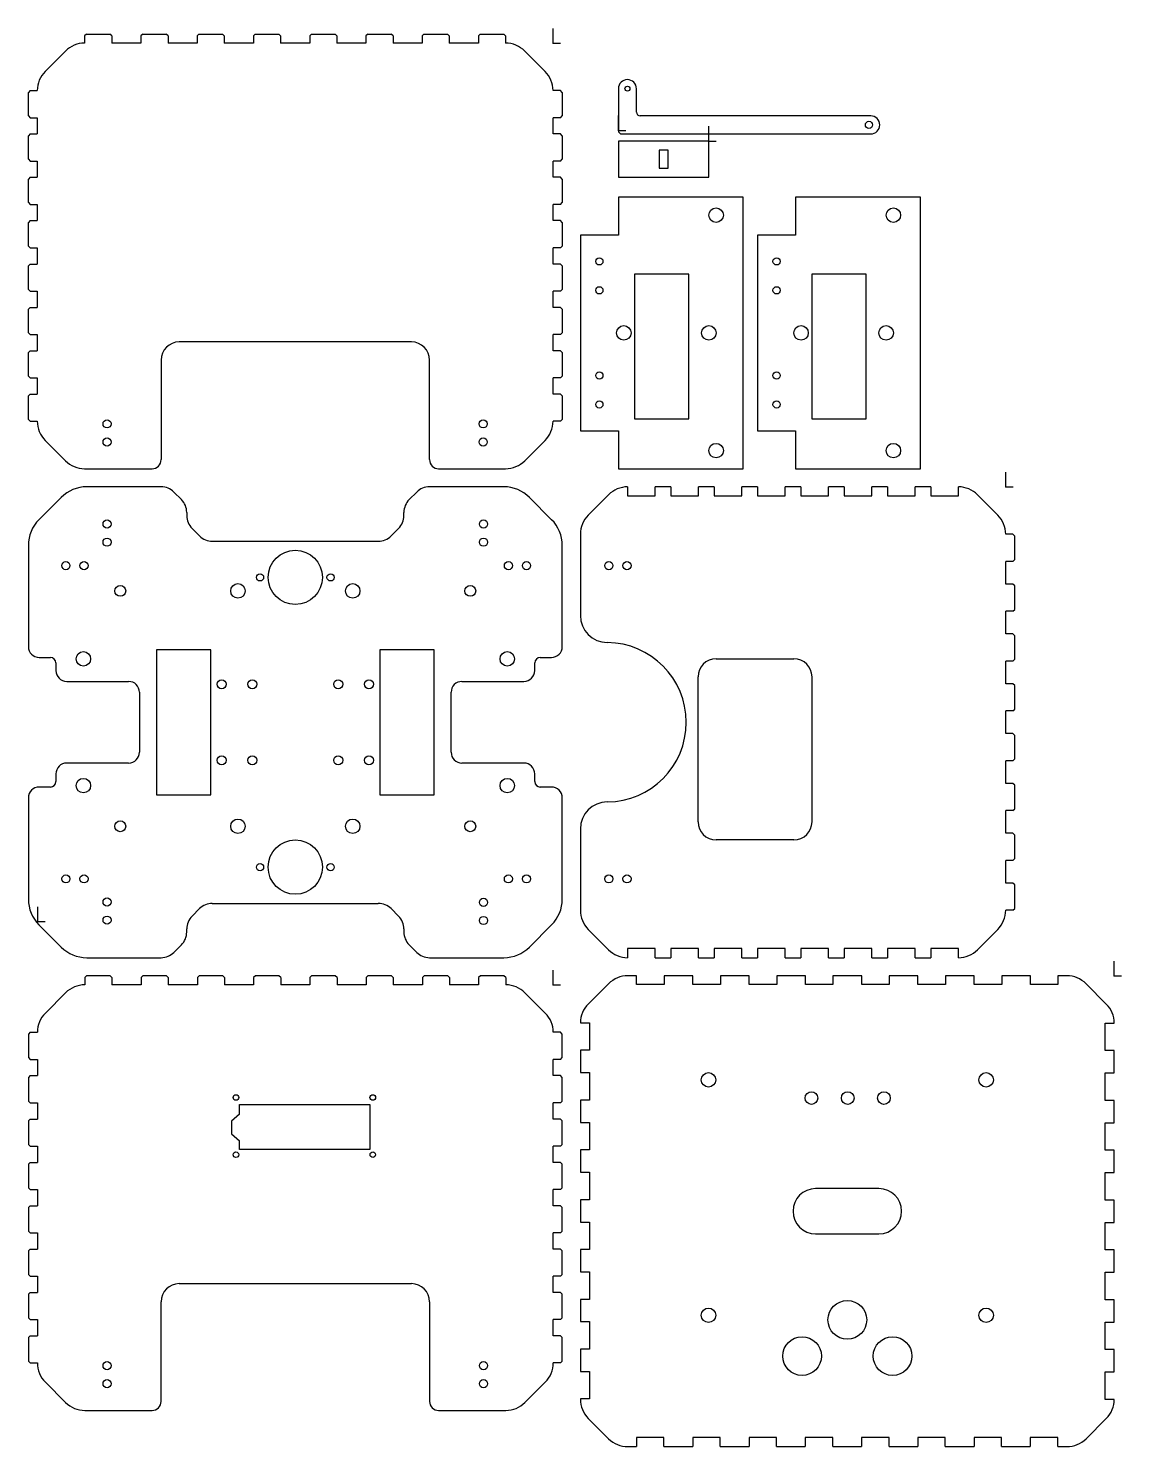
# Model space of a CAD drawing. Header units: millimetres. Extents: x -845 to 314, y -782 to 32.
# Drawn here: x -290 to 314, y -775 to 8 of the extents above; entities that cross this region are included whole.
import ezdxf

# ---------------------------------------------------------------- set-up
doc = ezdxf.new("R2010")
doc.units = ezdxf.units.MM
doc.header["$PDSIZE"] = -1

msp = doc.modelspace()

# ---------------------------------------------------------------- linework, layer by layer
at = {"color": 7, "linetype": 'Continuous'}
for p, q in [((0, 0), (0, 8.16)), ((0, 0), (0, 8.16)), ((0, 0), (4.08, 0)), ((0, 0), (4.08, 0)), ((36.1, -48.15), (36.1, -40)), ((86.1, -54.09), (86.1, -45.94)), ((36.1, -48.15), (40.18, -48.15)), ((86.1, -54.09), (90.18, -54.09)), ((250.1, -245), (250.1, -236.84)), ((250.1, -245), (254.18, -245)), ((-284.7, -485), (-284.7, -476.84)), ((-284.7, -485), (-280.62, -485)), ((310.1, -515), (310.1, -506.84)), ((0.1, -520), (0.1, -511.84)), ((310.1, -515), (314.18, -515)), ((0.1, -520), (4.18, -520))]:
    msp.add_line(p, q, dxfattribs=at)
at = {"color": 7, "linetype": 'Continuous', "lineweight": 25}
for p, q in [((-257.79, 5), (-258.79, 4)), ((-258.79, 4), (-258.79, 0)), ((-257.79, 5), (-244.79, 5)), ((-243.79, 4), (-244.79, 5)), ((-243.79, 4), (-243.79, 0)), ((-227.7, 0), (-243.79, 0)), ((-226.7, 5), (-227.7, 4)), ((-227.7, 4), (-227.7, 0)), ((-226.7, 5), (-213.7, 5)), ((-212.7, 4), (-213.7, 5)), ((-212.7, 4), (-212.7, 0)), ((-196.62, 0), (-212.7, 0)), ((-195.62, 5), (-196.62, 4)), ((-196.62, 4), (-196.62, 0)), ((-195.62, 5), (-182.62, 5)), ((-181.62, 4), (-182.62, 5)), ((-181.62, 4), (-181.62, 0)), ((-165.54, 0), (-181.62, 0)), ((-164.54, 5), (-165.54, 4)), ((-165.54, 4), (-165.54, 0)), ((-164.54, 5), (-151.54, 5)), ((-150.54, 4), (-151.54, 5)), ((-150.54, 4), (-150.54, 0)), ((-134.46, 0), (-150.54, 0)), ((-133.46, 5), (-134.46, 4)), ((-134.46, 4), (-134.46, 0)), ((-133.46, 5), (-120.46, 5)), ((-119.46, 4), (-120.46, 5)), ((-119.46, 4), (-119.46, 0)), ((-103.38, 0), (-119.46, 0)), ((-102.38, 5), (-103.38, 4)), ((-103.38, 4), (-103.38, 0)), ((-102.38, 5), (-89.38, 5)), ((-88.38, 4), (-89.38, 5)), ((-88.38, 4), (-88.38, 0)), ((-72.3, 0), (-88.38, 0)), ((-71.3, 5), (-72.3, 4)), ((-72.3, 4), (-72.3, 0)), ((-71.3, 5), (-58.3, 5)), ((-57.3, 4), (-58.3, 5)), ((-57.3, 4), (-57.3, 0)), ((-41.21, 0), (-57.3, 0)), ((-40.21, 5), (-41.21, 4)), ((-41.21, 4), (-41.21, 0)), ((-40.21, 5), (-27.21, 5)), ((-26.21, 4), (-27.21, 5)), ((-26.21, 4), (-26.21, 0)), ((-269.39, -4.39), (-280.61, -15.61)), ((-4.39, -15.61), (-15.61, -4.39)), ((-288.9, -26.21), (-289.9, -27.21)), ((-289.9, -40.21), (-289.9, -27.21)), ((-288.9, -26.21), (-285, -26.21)), ((4.1, -26.21), (0, -26.21)), ((5.1, -27.21), (4.1, -26.21)), ((5.1, -27.21), (5.1, -40.21)), ((36.1, -25.15), (36.1, -48.15)), ((46.1, -38.15), (46.1, -25.15)), ((-289.9, -40.21), (-288.9, -41.21)), ((-288.9, -41.21), (-285, -41.21)), ((-285, -41.21), (-285, -50.15)), ((0, -50.15), (0, -41.21)), ((4.1, -41.21), (0, -41.21)), ((4.1, -41.21), (5.1, -40.21)), ((175.56, -40.15), (48.1, -40.15)), ((-288.9, -50.15), (-289.9, -51.15)), ((-289.9, -64.15), (-289.9, -51.15)), ((-288.9, -50.15), (-285, -50.15)), ((4.1, -50.15), (0, -50.15)), ((5.1, -51.15), (4.1, -50.15)), ((5.1, -51.15), (5.1, -64.15)), ((86.1, -54.09), (36.1, -54.09)), ((36.1, -54.09), (36.1, -74.09)), ((38.1, -50.15), (175.56, -50.15)), ((86.1, -74.09), (86.1, -54.09)), ((63.6, -59.09), (58.6, -59.09)), ((58.6, -59.09), (58.6, -69.09)), ((63.6, -69.09), (63.6, -59.09)), ((-289.9, -64.15), (-288.9, -65.15)), ((-288.9, -65.15), (-285, -65.15)), ((-285, -65.15), (-285, -74.09)), ((0, -74.09), (0, -65.15)), ((4.1, -65.15), (0, -65.15)), ((4.1, -65.15), (5.1, -64.15)), ((58.6, -69.09), (63.6, -69.09)), ((-288.9, -74.09), (-289.9, -75.09)), ((-289.9, -88.09), (-289.9, -75.09)), ((-288.9, -74.09), (-285, -74.09)), ((4.1, -74.09), (0, -74.09)), ((5.1, -75.09), (4.1, -74.09)), ((5.1, -75.09), (5.1, -88.09)), ((36.1, -74.09), (86.1, -74.09)), ((36.1, -85), (36.1, -106)), ((105.1, -85), (36.1, -85)), ((105.1, -235), (105.1, -85)), ((134.03, -85), (134.03, -106)), ((203.03, -85), (134.03, -85)), ((203.03, -235), (203.03, -85)), ((-289.9, -88.09), (-288.9, -89.09)), ((-288.9, -89.09), (-285, -89.09)), ((-285, -89.09), (-285, -98.03)), ((0, -98.03), (0, -89.09)), ((4.1, -89.09), (0, -89.09)), ((4.1, -89.09), (5.1, -88.09)), ((-288.9, -98.03), (-289.9, -99.03)), ((-289.9, -112.03), (-289.9, -99.03)), ((-288.9, -98.03), (-285, -98.03)), ((4.1, -98.03), (0, -98.03)), ((5.1, -99.03), (4.1, -98.03)), ((5.1, -99.03), (5.1, -112.03)), ((15.1, -106), (15.1, -214)), ((36.1, -106), (15.1, -106)), ((113.03, -106), (113.03, -214)), ((134.03, -106), (113.03, -106)), ((-289.9, -112.03), (-288.9, -113.03)), ((-288.9, -113.03), (-285, -113.03)), ((-285, -113.03), (-285, -121.97)), ((0, -121.97), (0, -113.03)), ((4.1, -113.03), (0, -113.03)), ((4.1, -113.03), (5.1, -112.03)), ((-288.9, -121.97), (-289.9, -122.97)), ((-289.9, -135.97), (-289.9, -122.97)), ((-288.9, -121.97), (-285, -121.97)), ((4.1, -121.97), (0, -121.97)), ((5.1, -122.97), (4.1, -121.97)), ((5.1, -122.97), (5.1, -135.97)), ((75.1, -127.53), (45.1, -127.53)), ((45.1, -127.53), (45.1, -207.53)), ((75.1, -207.53), (75.1, -127.53)), ((173.03, -127.53), (143.03, -127.53)), ((143.03, -127.53), (143.03, -207.53)), ((173.03, -207.53), (173.03, -127.53)), ((-289.9, -135.97), (-288.9, -136.97)), ((-288.9, -136.97), (-285, -136.97)), ((-285, -136.97), (-285, -145.91)), ((0, -145.91), (0, -136.97)), ((4.1, -136.97), (0, -136.97)), ((4.1, -136.97), (5.1, -135.97)), ((-288.9, -145.91), (-289.9, -146.91)), ((-289.9, -159.91), (-289.9, -146.91)), ((-288.9, -145.91), (-285, -145.91)), ((4.1, -145.91), (0, -145.91)), ((5.1, -146.91), (4.1, -145.91)), ((5.1, -146.91), (5.1, -159.91)), ((-289.9, -159.91), (-288.9, -160.91)), ((-288.9, -160.91), (-285, -160.91)), ((-285, -160.91), (-285, -169.85)), ((0, -169.85), (0, -160.91)), ((4.1, -160.91), (0, -160.91)), ((4.1, -160.91), (5.1, -159.91)), ((-288.9, -169.85), (-289.9, -170.85)), ((-289.9, -183.85), (-289.9, -170.85)), ((-288.9, -169.85), (-285, -169.85)), ((-78.26, -165), (-206.54, -165)), ((4.1, -169.85), (0, -169.85)), ((5.1, -170.85), (4.1, -169.85)), ((5.1, -170.85), (5.1, -183.85)), ((-216.54, -175), (-216.54, -230)), ((-68.26, -230), (-68.26, -175)), ((-289.9, -183.85), (-288.9, -184.85)), ((-288.9, -184.85), (-285, -184.85)), ((-285, -184.85), (-285, -193.79)), ((0, -193.79), (0, -184.85)), ((4.1, -184.85), (0, -184.85)), ((4.1, -184.85), (5.1, -183.85)), ((-288.9, -193.79), (-289.9, -194.79)), ((-289.9, -207.79), (-289.9, -194.79)), ((-288.9, -193.79), (-285, -193.79)), ((4.1, -193.79), (0, -193.79)), ((5.1, -194.79), (4.1, -193.79)), ((5.1, -194.79), (5.1, -207.79)), ((-289.9, -207.79), (-288.9, -208.79)), ((-288.9, -208.79), (-285, -208.79)), ((4.1, -208.79), (0, -208.79)), ((4.1, -208.79), (5.1, -207.79)), ((45.1, -207.53), (75.1, -207.53)), ((143.03, -207.53), (173.03, -207.53)), ((15.1, -214), (36.1, -214)), ((36.1, -214), (36.1, -235)), ((113.03, -214), (134.03, -214)), ((134.03, -214), (134.03, -235)), ((-280.61, -219.39), (-269.39, -230.61)), ((-15.61, -230.61), (-4.39, -219.39)), ((-258.79, -235), (-221.54, -235)), ((-63.26, -235), (-26.21, -235)), ((36.1, -235), (105.1, -235)), ((134.03, -235), (203.03, -235)), ((-216.54, -245), (-257.62, -245)), ((-205.33, -252.07), (-209.47, -247.93)), ((-75.33, -247.93), (-79.47, -252.07)), ((-27.18, -245), (-68.26, -245)), ((30.71, -249.39), (19.49, -260.61)), ((41.21, -245), (41.21, -249.9)), ((41.21, -249.9), (56.41, -249.9)), ((65.15, -245), (56.41, -245)), ((56.41, -249.9), (56.41, -245)), ((65.15, -245), (65.15, -249.9)), ((65.15, -249.9), (80.35, -249.9)), ((89.09, -245), (80.35, -245)), ((80.35, -249.9), (80.35, -245)), ((89.09, -245), (89.09, -249.9)), ((89.09, -249.9), (104.29, -249.9)), ((113.03, -245), (104.29, -245)), ((104.29, -249.9), (104.29, -245)), ((113.03, -245), (113.03, -249.9)), ((113.03, -249.9), (128.23, -249.9)), ((136.97, -245), (128.23, -245)), ((128.23, -249.9), (128.23, -245)), ((136.97, -245), (136.97, -249.9)), ((136.97, -249.9), (152.17, -249.9)), ((160.91, -245), (152.17, -245)), ((152.17, -249.9), (152.17, -245)), ((160.91, -245), (160.91, -249.9)), ((160.91, -249.9), (176.11, -249.9)), ((184.85, -245), (176.11, -245)), ((176.11, -249.9), (176.11, -245)), ((184.85, -245), (184.85, -249.9)), ((184.85, -249.9), (200.05, -249.9)), ((208.79, -245), (200.05, -245)), ((200.05, -249.9), (200.05, -245)), ((208.79, -245), (208.79, -249.9)), ((208.79, -249.9), (223.99, -249.9)), ((223.99, -249.9), (223.99, -245)), ((245.71, -260.61), (234.49, -249.39)), ((-271.76, -250.86), (-284.04, -263.14)), ((-0.76, -263.14), (-13.04, -250.86)), ((-202.4, -259.14), (-202.4, -260.86)), ((-82.4, -260.86), (-82.4, -259.14)), ((-195.33, -272.07), (-199.47, -267.93)), ((-85.33, -267.93), (-89.47, -272.07)), ((15.1, -271.21), (15.1, -316)), ((254.1, -271.21), (250.1, -271.21)), ((255.1, -272.21), (254.1, -271.21)), ((255.1, -285.21), (255.1, -272.21)), ((-289.9, -277.28), (-289.9, -333.24)), ((-188.26, -275), (-96.54, -275)), ((5.1, -333.24), (5.1, -277.28)), ((250.1, -298.72), (250.1, -286.21)), ((254.1, -286.21), (250.1, -286.21)), ((254.1, -286.21), (255.1, -285.21)), ((254.1, -298.72), (250.1, -298.72)), ((255.1, -299.72), (254.1, -298.72)), ((255.1, -312.72), (255.1, -299.72)), ((254.1, -313.72), (255.1, -312.72)), ((254.1, -313.72), (250.1, -313.72)), ((250.1, -326.23), (250.1, -313.72)), ((254.1, -326.23), (250.1, -326.23)), ((255.1, -327.23), (254.1, -326.23)), ((255.1, -340.23), (255.1, -327.23)), ((-219.1, -335), (-219.1, -415)), ((-189.1, -335), (-219.1, -335)), ((-189.1, -415), (-189.1, -335)), ((-95.7, -335), (-95.7, -415)), ((-65.7, -335), (-95.7, -335)), ((-65.7, -415), (-65.7, -335)), ((-283.9, -339.24), (-277.7, -339.24)), ((-274.7, -342.24), (-274.7, -346.47)), ((-10.1, -346.47), (-10.1, -342.24)), ((-7.1, -339.24), (-0.9, -339.24)), ((90.1, -340), (133.1, -340)), ((254.1, -341.23), (250.1, -341.23)), ((250.1, -353.74), (250.1, -341.23)), ((254.1, -341.23), (255.1, -340.23)), ((80.1, -430), (80.1, -350)), ((143.1, -430), (143.1, -350)), ((-268.7, -352.47), (-234.49, -352.47)), ((-228.49, -358.47), (-228.49, -391.53)), ((-56.31, -391.53), (-56.31, -358.47)), ((-50.31, -352.47), (-16.1, -352.47)), ((254.1, -353.74), (250.1, -353.74)), ((255.1, -354.74), (254.1, -353.74)), ((255.1, -367.74), (255.1, -354.74)), ((254.1, -368.74), (255.1, -367.74)), ((254.1, -368.74), (250.1, -368.74)), ((250.1, -381.26), (250.1, -368.74)), ((254.1, -381.26), (250.1, -381.26)), ((255.1, -382.26), (254.1, -381.26)), ((255.1, -395.26), (255.1, -382.26)), ((-234.49, -397.53), (-268.7, -397.53)), ((-16.1, -397.53), (-50.31, -397.53)), ((254.1, -396.26), (250.1, -396.26)), ((250.1, -408.77), (250.1, -396.26)), ((254.1, -396.26), (255.1, -395.26)), ((-274.7, -403.53), (-274.7, -407.76)), ((-10.1, -407.76), (-10.1, -403.53)), ((-277.7, -410.76), (-283.9, -410.76)), ((-219.1, -415), (-189.1, -415)), ((-95.7, -415), (-65.7, -415)), ((-0.9, -410.76), (-7.1, -410.76)), ((254.1, -408.77), (250.1, -408.77)), ((255.1, -409.77), (254.1, -408.77)), ((255.1, -422.77), (255.1, -409.77)), ((-289.9, -416.76), (-289.9, -472.72)), ((5.1, -472.72), (5.1, -416.76)), ((254.1, -423.77), (255.1, -422.77)), ((254.1, -423.77), (250.1, -423.77)), ((250.1, -436.28), (250.1, -423.77)), ((15.1, -434), (15.1, -478.79)), ((254.1, -436.28), (250.1, -436.28)), ((255.1, -437.28), (254.1, -436.28)), ((255.1, -450.28), (255.1, -437.28)), ((133.1, -440), (90.1, -440)), ((250.1, -463.79), (250.1, -451.28)), ((254.1, -451.28), (250.1, -451.28)), ((254.1, -451.28), (255.1, -450.28)), ((254.1, -463.79), (250.1, -463.79)), ((255.1, -464.79), (254.1, -463.79)), ((255.1, -477.79), (255.1, -464.79)), ((-188.26, -475), (-96.54, -475)), ((-199.47, -482.07), (-195.33, -477.93)), ((-89.47, -477.93), (-85.33, -482.07)), ((254.1, -478.79), (250.1, -478.79)), ((254.1, -478.79), (255.1, -477.79)), ((-284.04, -486.86), (-271.76, -499.14)), ((-202.4, -490.86), (-202.4, -489.14)), ((-82.4, -489.14), (-82.4, -490.86)), ((-13.04, -499.14), (-0.76, -486.86)), ((19.49, -489.39), (30.71, -500.61)), ((234.49, -500.61), (245.71, -489.39)), ((-209.47, -502.07), (-205.33, -497.93)), ((-79.47, -497.93), (-75.33, -502.07)), ((56.41, -499.9), (41.21, -499.9)), ((41.21, -499.9), (41.21, -505)), ((56.41, -505), (56.41, -499.9)), ((80.35, -499.9), (65.15, -499.9)), ((65.15, -499.9), (65.15, -505)), ((80.35, -505), (80.35, -499.9)), ((89.09, -499.9), (89.09, -505)), ((104.29, -499.9), (89.09, -499.9)), ((104.29, -505), (104.29, -499.9)), ((128.23, -499.9), (113.03, -499.9)), ((113.03, -499.9), (113.03, -505)), ((128.23, -505), (128.23, -499.9)), ((152.17, -499.9), (136.97, -499.9)), ((136.97, -499.9), (136.97, -505)), ((152.17, -505), (152.17, -499.9)), ((176.11, -499.9), (160.91, -499.9)), ((160.91, -499.9), (160.91, -505)), ((176.11, -505), (176.11, -499.9)), ((200.05, -499.9), (184.85, -499.9)), ((184.85, -499.9), (184.85, -505)), ((200.05, -505), (200.05, -499.9)), ((223.99, -499.9), (208.79, -499.9)), ((208.79, -499.9), (208.79, -505)), ((223.99, -505), (223.99, -499.9)), ((-257.62, -505), (-216.54, -505)), ((-68.26, -505), (-27.18, -505)), ((56.41, -505), (65.15, -505)), ((80.35, -505), (89.09, -505)), ((104.29, -505), (113.03, -505)), ((128.23, -505), (136.97, -505)), ((152.17, -505), (160.91, -505)), ((176.11, -505), (184.85, -505)), ((200.05, -505), (208.79, -505)), ((-257.69, -515), (-258.69, -516)), ((-258.69, -516), (-258.69, -520)), ((-244.69, -515), (-257.69, -515)), ((-243.69, -516), (-244.69, -515)), ((-243.69, -516), (-243.69, -520)), ((-226.6, -515), (-227.6, -516)), ((-227.6, -516), (-227.6, -520)), ((-213.6, -515), (-226.6, -515)), ((-212.6, -516), (-213.6, -515)), ((-212.6, -516), (-212.6, -520)), ((-195.52, -515), (-196.52, -516)), ((-196.52, -516), (-196.52, -520)), ((-182.52, -515), (-195.52, -515)), ((-181.52, -516), (-182.52, -515)), ((-181.52, -516), (-181.52, -520)), ((-164.44, -515), (-165.44, -516)), ((-165.44, -516), (-165.44, -520)), ((-151.44, -515), (-164.44, -515)), ((-150.44, -516), (-151.44, -515)), ((-150.44, -516), (-150.44, -520)), ((-133.36, -515), (-134.36, -516)), ((-134.36, -516), (-134.36, -520)), ((-120.36, -515), (-133.36, -515)), ((-119.36, -516), (-120.36, -515)), ((-119.36, -516), (-119.36, -520)), ((-102.28, -515), (-103.28, -516)), ((-103.28, -516), (-103.28, -520)), ((-89.28, -515), (-102.28, -515)), ((-88.28, -516), (-89.28, -515)), ((-88.28, -516), (-88.28, -520)), ((-71.2, -515), (-72.2, -516)), ((-72.2, -516), (-72.2, -520)), ((-58.2, -515), (-71.2, -515)), ((-57.2, -516), (-58.2, -515)), ((-57.2, -516), (-57.2, -520)), ((-40.11, -515), (-41.11, -516)), ((-41.11, -516), (-41.11, -520)), ((-27.11, -515), (-40.11, -515)), ((-26.11, -516), (-27.11, -515)), ((-26.11, -516), (-26.11, -520)), ((46.21, -515), (41.31, -515)), ((46.21, -519.9), (46.21, -515)), ((61.41, -515), (61.41, -519.9)), ((77.3, -515), (61.41, -515)), ((77.3, -519.9), (77.3, -515)), ((92.5, -515), (92.5, -519.9)), ((108.38, -515), (92.5, -515)), ((108.38, -519.9), (108.38, -515)), ((123.58, -515), (123.58, -519.9)), ((139.46, -515), (123.58, -515)), ((139.46, -519.9), (139.46, -515)), ((154.66, -515), (154.66, -519.9)), ((170.54, -515), (154.66, -515)), ((170.54, -519.9), (170.54, -515)), ((185.74, -515), (185.74, -519.9)), ((201.62, -515), (185.74, -515)), ((201.62, -519.9), (201.62, -515)), ((232.7, -515), (216.82, -515)), ((216.82, -515), (216.82, -519.9)), ((232.7, -519.9), (232.7, -515)), ((263.79, -515), (247.9, -515)), ((247.9, -515), (247.9, -519.9)), ((263.79, -519.9), (263.79, -515)), ((278.99, -515), (278.99, -519.9)), ((283.89, -515), (278.99, -515)), ((-269.29, -524.39), (-280.51, -535.61)), ((-227.6, -520), (-243.69, -520)), ((-196.52, -520), (-212.6, -520)), ((-165.44, -520), (-181.52, -520)), ((-134.36, -520), (-150.44, -520)), ((-103.28, -520), (-119.36, -520)), ((-72.2, -520), (-88.28, -520)), ((-41.11, -520), (-57.2, -520)), ((-4.29, -535.61), (-15.51, -524.39)), ((30.71, -519.39), (19.49, -530.61)), ((61.41, -519.9), (46.21, -519.9)), ((92.5, -519.9), (77.3, -519.9)), ((123.58, -519.9), (108.38, -519.9)), ((154.66, -519.9), (139.46, -519.9)), ((185.74, -519.9), (170.54, -519.9)), ((216.82, -519.9), (201.62, -519.9)), ((247.9, -519.9), (232.7, -519.9)), ((278.99, -519.9), (263.79, -519.9)), ((305.71, -530.61), (294.49, -519.39)), ((-288.9, -546.21), (-289.9, -547.21)), ((-289.9, -547.21), (-289.9, -560.21)), ((-288.9, -546.21), (-284.9, -546.21)), ((4.1, -546.21), (0.1, -546.21)), ((5.1, -547.21), (4.1, -546.21)), ((5.1, -560.21), (5.1, -547.21)), ((15.1, -540.91), (20.2, -540.91)), ((20.2, -540.91), (20.2, -556.11)), ((305, -541.11), (310.1, -541.11)), ((305, -556.31), (305, -541.11)), ((-289.9, -560.21), (-288.9, -561.21)), ((-288.9, -561.21), (-284.9, -561.21)), ((-284.9, -561.21), (-284.9, -570.15)), ((4.1, -561.21), (0.1, -561.21)), ((0.1, -570.15), (0.1, -561.21)), ((4.1, -561.21), (5.1, -560.21)), ((15.1, -556.11), (15.1, -568.42)), ((20.2, -556.11), (15.1, -556.11)), ((310.1, -556.31), (305, -556.31)), ((310.1, -568.62), (310.1, -556.31)), ((-288.9, -570.15), (-289.9, -571.15)), ((-289.9, -571.15), (-289.9, -584.15)), ((-288.9, -570.15), (-284.9, -570.15)), ((4.1, -570.15), (0.1, -570.15)), ((5.1, -571.15), (4.1, -570.15)), ((5.1, -584.15), (5.1, -571.15)), ((15.1, -568.42), (20.2, -568.42)), ((20.2, -568.42), (20.2, -583.62)), ((305, -568.62), (310.1, -568.62)), ((305, -583.82), (305, -568.62)), ((-289.9, -584.15), (-288.9, -585.15)), ((-288.9, -585.15), (-284.9, -585.15)), ((-284.9, -585.15), (-284.9, -594.09)), ((-173.15, -586), (-101.15, -586)), ((-173.15, -591.5), (-173.15, -586)), ((-101.15, -586), (-101.15, -611)), ((4.1, -585.15), (0.1, -585.15)), ((0.1, -594.09), (0.1, -585.15)), ((4.1, -585.15), (5.1, -584.15)), ((15.1, -583.62), (15.1, -595.93)), ((20.2, -583.62), (15.1, -583.62)), ((310.1, -583.82), (305, -583.82)), ((310.1, -596.13), (310.1, -583.82)), ((-288.9, -594.09), (-289.9, -595.09)), ((-289.9, -595.09), (-289.9, -608.09)), ((-288.9, -594.09), (-284.9, -594.09)), ((-173.15, -591.5), (-177.65, -595.28)), ((4.1, -594.09), (0.1, -594.09)), ((5.1, -595.09), (4.1, -594.09)), ((5.1, -608.09), (5.1, -595.09)), ((-177.65, -595.28), (-177.65, -602.28)), ((-177.65, -602.28), (-173.15, -606.05)), ((15.1, -595.93), (20.2, -595.93)), ((20.2, -595.93), (20.2, -611.13)), ((305, -596.13), (310.1, -596.13)), ((305, -611.33), (305, -596.13)), ((-289.9, -608.09), (-288.9, -609.09)), ((-288.9, -609.09), (-284.9, -609.09)), ((-284.9, -609.09), (-284.9, -618.03)), ((-173.15, -611), (-173.15, -606.05)), ((4.1, -609.09), (0.1, -609.09)), ((0.1, -618.03), (0.1, -609.09)), ((4.1, -609.09), (5.1, -608.09)), ((-288.9, -618.03), (-289.9, -619.03)), ((-288.9, -618.03), (-284.9, -618.03)), ((-101.15, -611), (-173.15, -611)), ((4.1, -618.03), (0.1, -618.03)), ((5.1, -619.03), (4.1, -618.03)), ((15.1, -611.13), (15.1, -623.44)), ((20.2, -611.13), (15.1, -611.13)), ((310.1, -611.33), (305, -611.33)), ((310.1, -623.64), (310.1, -611.33)), ((-289.9, -619.03), (-289.9, -632.03)), ((5.1, -632.03), (5.1, -619.03)), ((15.1, -623.44), (20.2, -623.44)), ((20.2, -623.44), (20.2, -638.64)), ((305, -623.64), (310.1, -623.64)), ((305, -638.84), (305, -623.64)), ((-289.9, -632.03), (-288.9, -633.03)), ((-288.9, -633.03), (-284.9, -633.03)), ((-284.9, -633.03), (-284.9, -641.97)), ((4.1, -633.03), (0.1, -633.03)), ((0.1, -641.97), (0.1, -633.03)), ((4.1, -633.03), (5.1, -632.03)), ((180.1, -632.5), (145.1, -632.5)), ((-288.9, -641.97), (-289.9, -642.97)), ((-288.9, -641.97), (-284.9, -641.97)), ((4.1, -641.97), (0.1, -641.97)), ((5.1, -642.97), (4.1, -641.97)), ((15.1, -638.64), (15.1, -650.96)), ((20.2, -638.64), (15.1, -638.64)), ((310.1, -638.84), (305, -638.84)), ((310.1, -651.16), (310.1, -638.84)), ((-289.9, -642.97), (-289.9, -655.97)), ((5.1, -655.97), (5.1, -642.97)), ((-289.9, -655.97), (-288.9, -656.97)), ((-288.9, -656.97), (-284.9, -656.97)), ((-284.9, -656.97), (-284.9, -665.91)), ((4.1, -656.97), (0.1, -656.97)), ((0.1, -665.91), (0.1, -656.97)), ((4.1, -656.97), (5.1, -655.97)), ((15.1, -650.96), (20.2, -650.96)), ((20.2, -650.96), (20.2, -666.16)), ((145.1, -657.5), (180.1, -657.5)), ((305, -651.16), (310.1, -651.16)), ((305, -666.36), (305, -651.16)), ((-288.9, -665.91), (-289.9, -666.91)), ((-289.9, -666.91), (-289.9, -679.91)), ((-288.9, -665.91), (-284.9, -665.91)), ((4.1, -665.91), (0.1, -665.91)), ((5.1, -666.91), (4.1, -665.91)), ((5.1, -679.91), (5.1, -666.91)), ((15.1, -666.16), (15.1, -678.47)), ((20.2, -666.16), (15.1, -666.16)), ((310.1, -666.36), (305, -666.36)), ((310.1, -678.67), (310.1, -666.36)), ((-289.9, -679.91), (-288.9, -680.91)), ((-288.9, -680.91), (-284.9, -680.91)), ((-284.9, -680.91), (-284.9, -689.85)), ((4.1, -680.91), (0.1, -680.91)), ((0.1, -689.85), (0.1, -680.91)), ((4.1, -680.91), (5.1, -679.91)), ((15.1, -678.47), (20.2, -678.47)), ((20.2, -678.47), (20.2, -693.67)), ((305, -678.67), (310.1, -678.67)), ((305, -693.87), (305, -678.67)), ((-206.54, -685), (-78.26, -685)), ((-288.9, -689.85), (-289.9, -690.85)), ((-289.9, -690.85), (-289.9, -703.85)), ((-288.9, -689.85), (-284.9, -689.85)), ((-216.54, -750), (-216.54, -695)), ((-68.26, -695), (-68.26, -750)), ((4.1, -689.85), (0.1, -689.85)), ((5.1, -690.85), (4.1, -689.85)), ((5.1, -703.85), (5.1, -690.85)), ((15.1, -693.67), (15.1, -705.98)), ((20.2, -693.67), (15.1, -693.67)), ((310.1, -693.87), (305, -693.87)), ((310.1, -706.18), (310.1, -693.87)), ((-289.9, -703.85), (-288.9, -704.85)), ((4.1, -704.85), (5.1, -703.85)), ((-288.9, -704.85), (-284.9, -704.85)), ((-284.9, -704.85), (-284.9, -713.79)), ((4.1, -704.85), (0.1, -704.85)), ((0.1, -713.79), (0.1, -704.85)), ((15.1, -705.98), (20.2, -705.98)), ((20.2, -705.98), (20.2, -721.18)), ((305, -706.18), (310.1, -706.18)), ((305, -721.38), (305, -706.18)), ((-288.9, -713.79), (-289.9, -714.79)), ((-289.9, -714.79), (-289.9, -727.79)), ((-288.9, -713.79), (-284.9, -713.79)), ((4.1, -713.79), (0.1, -713.79)), ((5.1, -714.79), (4.1, -713.79)), ((5.1, -727.79), (5.1, -714.79)), ((-289.9, -727.79), (-288.9, -728.79)), ((4.1, -728.79), (5.1, -727.79)), ((15.1, -721.18), (15.1, -733.49)), ((20.2, -721.18), (15.1, -721.18)), ((310.1, -721.38), (305, -721.38)), ((310.1, -733.69), (310.1, -721.38)), ((-288.9, -728.79), (-284.9, -728.79)), ((4.1, -728.79), (0.1, -728.79)), ((15.1, -733.49), (20.2, -733.49)), ((20.2, -733.49), (20.2, -748.69)), ((305, -733.69), (310.1, -733.69)), ((305, -748.89), (305, -733.69)), ((-280.51, -739.39), (-269.29, -750.61)), ((-15.51, -750.61), (-4.29, -739.39)), ((15.1, -748.69), (15.1, -748.79)), ((20.2, -748.69), (15.1, -748.69)), ((310.1, -748.89), (305, -748.89)), ((-258.69, -755), (-221.54, -755)), ((-63.26, -755), (-26.11, -755)), ((19.49, -759.39), (30.71, -770.61)), ((294.49, -770.61), (305.71, -759.39)), ((41.31, -775), (46.11, -775)), ((61.31, -769.9), (46.11, -769.9)), ((46.11, -769.9), (46.11, -775)), ((61.31, -775), (61.31, -769.9)), ((61.31, -775), (77.2, -775)), ((92.4, -769.9), (77.2, -769.9)), ((77.2, -769.9), (77.2, -775)), ((92.4, -775), (92.4, -769.9)), ((92.4, -775), (108.28, -775)), ((108.28, -769.9), (108.28, -775)), ((123.48, -769.9), (108.28, -769.9)), ((123.48, -775), (123.48, -769.9)), ((123.48, -775), (139.36, -775)), ((154.56, -769.9), (139.36, -769.9)), ((139.36, -769.9), (139.36, -775)), ((154.56, -775), (154.56, -769.9)), ((154.56, -775), (170.44, -775)), ((185.64, -769.9), (170.44, -769.9)), ((170.44, -769.9), (170.44, -775)), ((185.64, -775), (185.64, -769.9)), ((185.64, -775), (201.52, -775)), ((216.72, -769.9), (201.52, -769.9)), ((201.52, -769.9), (201.52, -775)), ((216.72, -775), (216.72, -769.9)), ((216.72, -775), (232.6, -775)), ((247.8, -769.9), (232.6, -769.9)), ((232.6, -769.9), (232.6, -775)), ((247.8, -775), (247.8, -769.9)), ((247.8, -775), (263.69, -775)), ((278.89, -769.9), (263.69, -769.9)), ((263.69, -769.9), (263.69, -775)), ((278.89, -775), (278.89, -769.9)), ((278.89, -775), (283.89, -775))]:
    msp.add_line(p, q, dxfattribs=at)
for centre, radius in [((41.1, -25.15), 1.35), ((174.56, -45.15), 2), ((90.1, -95), 4), ((188.03, -95), 4), ((25.6, -120.5), 2), ((123.53, -120.5), 2), ((25.6, -136.5), 2), ((123.53, -136.5), 2), ((39.1, -160), 4), ((86.1, -160), 4), ((137.03, -160), 4), ((184.03, -160), 4), ((25.6, -183.5), 2), ((123.53, -183.5), 2), ((25.6, -199.5), 2), ((123.53, -199.5), 2), ((-246.4, -210.25), 2.25), ((-38.6, -210.25), 2.25), ((-246.4, -220.25), 2.25), ((-38.6, -220.25), 2.25), ((90.1, -225), 4), ((188.03, -225), 4), ((-246.4, -265.55), 2.25), ((-38.4, -265.55), 2.25), ((-246.4, -275.55), 2.25), ((-38.4, -275.55), 2.25), ((-142.4, -295), 15), ((-269.15, -288.5), 2.25), ((-259.15, -288.5), 2.25), ((-24.65, -288.5), 2.25), ((-14.65, -288.5), 2.25), ((30.85, -288.5), 2.25), ((40.85, -288.5), 2.25), ((-161.9, -295), 2), ((-122.9, -295), 2), ((-239.1, -302.47), 3), ((-174.1, -302.47), 4), ((-110.7, -302.47), 4), ((-45.7, -302.47), 3), ((-259.5, -340), 4), ((-25.3, -340), 4), ((-183.1, -354), 2.5), ((-166.1, -354), 2.5), ((-118.7, -354), 2.5), ((-101.7, -354), 2.5), ((-183.1, -396), 2.5), ((-166.1, -396), 2.5), ((-118.7, -396), 2.5), ((-101.7, -396), 2.5), ((-259.5, -410), 4), ((-25.3, -410), 4), ((-239.1, -432.47), 3), ((-174.1, -432.47), 4), ((-110.7, -432.47), 4), ((-45.7, -432.47), 3), ((-142.4, -455), 15), ((-161.9, -455), 2), ((-122.9, -455), 2), ((-269.15, -461.5), 2.25), ((-259.15, -461.5), 2.25), ((-24.65, -461.5), 2.25), ((-14.65, -461.5), 2.25), ((30.85, -461.5), 2.25), ((40.85, -461.5), 2.25), ((-246.4, -474.25), 2.25), ((-38.4, -474.45), 2.25), ((-246.4, -484.25), 2.25), ((-38.4, -484.45), 2.25), ((85.9, -572.47), 4), ((239.3, -572.47), 4), ((142.8, -582.5), 3.5), ((162.8, -582.5), 3.5), ((182.8, -582.5), 3.5), ((-175.2, -582.2), 1.55), ((-99.6, -582.2), 1.55), ((-175.2, -613.8), 1.55), ((-99.6, -613.8), 1.5), ((162.6, -705), 10.7), ((85.9, -702.47), 4), ((239.3, -702.47), 4), ((137.6, -725), 10.7), ((187.6, -725), 10.7), ((-246.4, -730.25), 2.25), ((-38.4, -730.25), 2.25), ((-246.4, -740.25), 2.25), ((-38.4, -740.25), 2.25)]:
    msp.add_circle(centre, radius, dxfattribs=at)
for centre, radius, start, end in [((-26.21, -15), 15, 45, 90), ((-258.79, -15), 15, 90, 135), ((-270, -26.21), 15, 135, 180), ((-15, -26.21), 15, 0, 45), ((41.1, -25.15), 5, 0, 180), ((48.1, -38.15), 2, 180, 270), ((175.56, -45.15), 5, 270, 90), ((38.1, -48.15), 2, 180, 270), ((-206.54, -175), 10, 90, 180), ((-78.26, -175), 10, 0, 90), ((-270, -208.79), 15, 180, 225), ((-15, -208.79), 15, 315, 0), ((-258.79, -220), 15, 225, 270), ((-221.54, -230), 5, 270, 0), ((-63.26, -230), 5, 180, 270), ((-26.21, -220), 15, 270, 315), ((-257.62, -265), 20, 90, 135), ((-216.54, -255), 10, 45, 90), ((-68.26, -255), 10, 90, 135), ((-27.18, -265), 20, 45, 90), ((41.31, -260), 15, 90.38197, 135), ((223.89, -260), 15, 45, 89.61803), ((-212.4, -259.14), 10, 0, 45), ((-72.4, -259.14), 10, 135, 180), ((-269.9, -277.28), 20, 135, 180), ((-192.4, -260.86), 10, 180, 225), ((-92.4, -260.86), 10, 315, 0), ((-14.9, -277.28), 20, 0, 45), ((30.1, -271.21), 15, 135, 180), ((235.1, -271.21), 15, 0, 45), ((-188.26, -265), 10, 225, 270), ((-96.54, -265), 10, 270, 315), ((30.1, -316), 15, 180, 269.51444), ((-283.9, -333.24), 6, 180, 270), ((-0.9, -333.24), 6, 270, 0), ((29.6, -375), 44, 270.48556, 89.51444), ((-277.7, -342.24), 3, 0, 90), ((-7.1, -342.24), 3, 90, 180), ((90.1, -350), 10, 90, 180), ((133.1, -350), 10, 0, 90), ((-268.7, -346.47), 6, 180, 270), ((-16.1, -346.47), 6, 270, 0), ((-234.49, -358.47), 6, 0, 90), ((-50.31, -358.47), 6, 90, 180), ((-234.49, -391.53), 6, 270, 0), ((-50.31, -391.53), 6, 180, 270), ((-268.7, -403.53), 6, 90, 180), ((-16.1, -403.53), 6, 0, 90), ((-283.9, -416.76), 6, 90, 180), ((-277.7, -407.76), 3, 270, 0), ((-7.1, -407.76), 3, 180, 270), ((-0.9, -416.76), 6, 0, 90), ((30.1, -434), 15, 90.48556, 180), ((90.1, -430), 10, 180, 270), ((133.1, -430), 10, 270, 0), ((-269.9, -472.72), 20, 180, 225), ((-188.26, -485), 10, 90, 135), ((-96.54, -485), 10, 45, 90), ((-14.9, -472.72), 20, 315, 0), ((-192.4, -489.14), 10, 135, 180), ((-92.4, -489.14), 10, 0, 45), ((30.1, -478.79), 15, 180, 225), ((235.1, -478.79), 15, 315, 0), ((-212.4, -490.86), 10, 315, 0), ((-72.4, -490.86), 10, 180, 225), ((-257.62, -485), 20, 225, 270), ((-27.18, -485), 20, 270, 315), ((41.31, -490), 15, 225, 269.61803), ((223.89, -490), 15, 270.38197, 315), ((-216.54, -495), 10, 270, 315), ((-68.26, -495), 10, 225, 270), ((41.31, -530), 15, 90, 135), ((283.89, -530), 15, 45, 90), ((-258.69, -535), 15, 90, 135), ((-26.11, -535), 15, 45, 90), ((30.1, -541.21), 15, 135, 178.85401), ((295.1, -541.21), 15, 0.38197, 45), ((-269.9, -546.21), 15, 135, 180), ((-14.9, -546.21), 15, 0, 45), ((145.1, -645), 12.5, 90, 270), ((180.1, -645), 12.5, 270, 90), ((-206.54, -695), 10, 90, 180), ((-78.26, -695), 10, 0, 90), ((-269.9, -728.79), 15, 180, 225), ((-14.9, -728.79), 15, 315, 0), ((-258.69, -740), 15, 225, 270), ((-221.54, -750), 5, 270, 0), ((-63.26, -750), 5, 180, 270), ((-26.11, -740), 15, 270, 315), ((30.1, -748.79), 15, 180, 225), ((295.1, -748.79), 15, 315, 359.61803), ((41.31, -760), 15, 225, 270), ((283.89, -760), 15, 270, 315)]:
    msp.add_arc(centre, radius, start, end, dxfattribs=at)
at = {"color": 7, "linetype": 'Continuous'}
for p in [(0, 0), (0, 0), (36.1, -48.15), (86.1, -54.09), (250.1, -245), (-284.7, -485), (310.1, -515), (0.1, -520)]:
    msp.add_point(p, dxfattribs=at)

doc.saveas('drawing.dxf')
